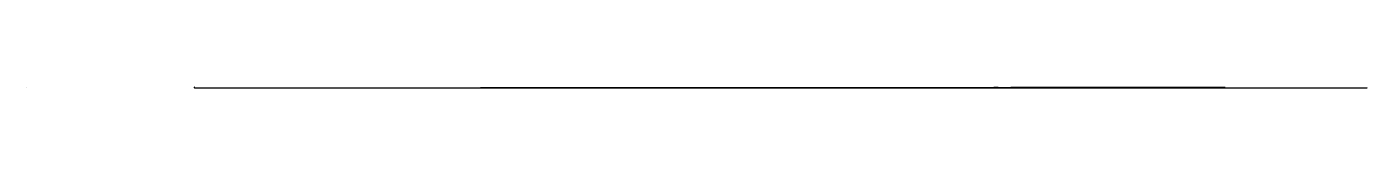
# Model space of a CAD drawing. Header units: metres. Extents: x -1 to 72750024, y 3999 to 4800.
# Drawn here: x 750003 to 1150024, y 4599 to 4800 of the extents above; entities that cross this region are included whole.
import ezdxf

# ---------------------------------------------------------------- set-up
doc = ezdxf.new("R2010")
doc.units = ezdxf.units.M

msp = doc.modelspace()

# ---------------------------------------------------------------- linework, layer by layer
at = {"color": 7}
for p, q in [((750003.013, 4800), (750024.105, 4800)), ((750003.013, 4800), (750003.013, 4781.921)), ((750024.105, 4781.921), (750003.013, 4781.921)), ((750006.026, 4793.974), (750021.092, 4793.974)), ((750024.105, 4800), (750024.105, 4781.921)), ((800000, 4800), (799998.795, 4800)), ((800000, 4760), (799998.795, 4760)), ((800000, 4720), (799998.795, 4720)), ((800000, 4680), (799998.795, 4680)), ((800000, 4640), (799998.795, 4640)), ((800000, 4600), (799998.795, 4600)), ((800000, 4792), (799999.247, 4792)), ((800000, 4784), (799999.247, 4784)), ((800000, 4776), (799999.247, 4776)), ((800000, 4768), (799999.247, 4768)), ((800000, 4752), (799999.247, 4752)), ((800000, 4744), (799999.247, 4744)), ((800000, 4736), (799999.247, 4736)), ((800000, 4728), (799999.247, 4728)), ((800000, 4712), (799999.247, 4712)), ((800000, 4704), (799999.247, 4704)), ((800000, 4696), (799999.247, 4696)), ((800000, 4688), (799999.247, 4688)), ((800000, 4672), (799999.247, 4672)), ((800000, 4664), (799999.247, 4664)), ((800000, 4656), (799999.247, 4656)), ((800000, 4648), (799999.247, 4648)), ((800000, 4632), (799999.247, 4632)), ((800000, 4624), (799999.247, 4624)), ((800000, 4616), (799999.247, 4616)), ((800000, 4608), (799999.247, 4608)), ((800000, 4600), (800000, 4800)), ((800000, 4600), (1150000, 4600)), ((800000, 4600), (800000, 4598.795)), ((810000.001, 4600), (810000.001, 4599.247)), ((820000.002, 4600), (820000.002, 4599.247)), ((830000.003, 4600), (830000.003, 4599.247)), ((840000.003, 4600), (840000.003, 4599.247)), ((850000.001, 4600), (850000.001, 4598.795)), ((859999.998, 4600), (859999.998, 4599.247)), ((869999.996, 4600), (869999.996, 4599.247)), ((879999.993, 4600), (879999.993, 4599.247)), ((889999.991, 4600), (889999.991, 4599.247)), ((900000.002, 4600), (900000.002, 4598.795)), ((910000.006, 4600), (910000.006, 4599.247)), ((920000.01, 4600), (920000.01, 4599.247)), ((930000.015, 4600), (930000.015, 4599.247)), ((940000.019, 4600), (940000.019, 4599.247)), ((949999.996, 4600), (949999.996, 4598.795)), ((960000, 4600), (960000, 4599.247)), ((970000.005, 4600), (970000.005, 4599.247)), ((980000.009, 4600), (980000.009, 4599.247)), ((990000.013, 4600), (990000.013, 4599.247)), ((1000000.004, 4600), (1000000.004, 4598.795)), ((1010000.008, 4600), (1010000.008, 4599.247)), ((1020000.012, 4600), (1020000.012, 4599.247)), ((1030000.003, 4600), (1030000.003, 4599.247)), ((1039999.994, 4600), (1039999.994, 4599.247)), ((1050000.012, 4600), (1050000.012, 4598.795)), ((1060000.002, 4600), (1060000.002, 4599.247)), ((1069999.993, 4600), (1069999.993, 4599.247)), ((1079999.984, 4600), (1079999.984, 4599.247)), ((1089999.975, 4600), (1089999.975, 4599.247)), ((1099999.992, 4600), (1099999.992, 4598.795)), ((1109999.983, 4600), (1109999.983, 4599.247)), ((1119999.974, 4600), (1119999.974, 4599.247)), ((1129999.964, 4600), (1129999.964, 4599.247)), ((1139999.955, 4600), (1139999.955, 4599.247)), ((1150000, 4600), (1150000, 4598.795)), ((1150003.013, 4800), (1150024.105, 4800)), ((1150003.013, 4800), (1150003.013, 4781.921)), ((1150024.105, 4781.921), (1150003.013, 4781.921)), ((1150006.026, 4793.974), (1150021.092, 4793.974)), ((1150024.105, 4800), (1150024.105, 4781.921))]:
    msp.add_line(p, q, dxfattribs=at)
at = {"color": 4}
for p, q in [((750006.026, 4789.454), (750021.092, 4789.454)), ((829089.141, 4606.556), (830337.74, 4606.944)), ((830337.74, 4606.944), (830615.961, 4607.767)), ((830615.961, 4607.767), (832232.461, 4608.194)), ((832232.461, 4608.194), (832645.42, 4608.051)), ((832645.42, 4608.051), (834553.91, 4610.384)), ((834553.91, 4610.384), (834789.43, 4610.049)), ((834789.43, 4610.049), (834799.672, 4610.362)), ((834799.672, 4610.362), (834828.93, 4609.915)), ((834828.93, 4609.915), (834940.859, 4610.068)), ((834940.859, 4610.068), (834987.559, 4610.635)), ((834987.559, 4610.635), (835448.852, 4611.736)), ((835448.852, 4611.736), (837652.852, 4611.938)), ((837652.852, 4611.938), (838063.781, 4613.563)), ((838063.781, 4613.563), (838101.551, 4612.856)), ((838101.551, 4612.856), (838224.93, 4612.676)), ((838224.93, 4612.676), (838227.121, 4612.446)), ((838227.121, 4612.446), (838326.98, 4612.856)), ((838326.98, 4612.856), (838424.52, 4613.261)), ((838424.52, 4613.261), (838520.148, 4613.843)), ((838520.148, 4613.843), (838622.02, 4613.545)), ((838622.02, 4613.545), (839124.898, 4614.066)), ((839124.898, 4614.066), (839332.48, 4614.464)), ((839332.48, 4614.464), (839647, 4614.417)), ((839647, 4614.417), (840017.059, 4613.932)), ((840017.059, 4613.932), (840142.852, 4614.27)), ((840142.852, 4614.27), (840191.16, 4614.114)), ((840191.16, 4614.114), (840228.469, 4615.206)), ((840228.469, 4615.206), (840240.359, 4614.335)), ((840240.359, 4614.335), (840271.84, 4614.161)), ((840271.84, 4614.161), (840349.691, 4614.115)), ((840349.691, 4614.115), (840565.43, 4614.3)), ((840565.43, 4614.3), (840567, 4614.344)), ((840567, 4614.344), (840611.609, 4613.811)), ((840611.609, 4613.811), (840628.078, 4614.611)), ((840628.078, 4614.611), (841312.629, 4615.637)), ((841312.629, 4615.637), (842282.73, 4615.997)), ((842282.73, 4615.997), (843303.859, 4616.672)), ((843303.859, 4616.672), (843543.012, 4616.88)), ((843543.012, 4616.88), (843668.609, 4617.06)), ((843668.609, 4617.06), (843758.84, 4617.224)), ((843758.84, 4617.224), (843767.699, 4617.013)), ((843767.699, 4617.013), (843904.449, 4617.412)), ((843904.449, 4617.412), (844058.43, 4618.232)), ((844058.43, 4618.232), (844130.781, 4617.453)), ((844130.781, 4617.453), (844207.789, 4617.394)), ((844207.789, 4617.394), (844269.609, 4618.108)), ((844269.609, 4618.108), (844362.57, 4618.292)), ((844362.57, 4618.292), (844715.891, 4617.759)), ((844715.891, 4617.759), (845249.219, 4618.345)), ((845249.219, 4618.345), (845802.34, 4618.841)), ((845802.34, 4618.841), (845963.34, 4619.629)), ((845963.34, 4619.629), (847425.781, 4620.331)), ((847425.781, 4620.331), (847600.109, 4620.022)), ((847600.109, 4620.022), (849977.578, 4621.975)), ((849977.578, 4621.975), (850020.98, 4621.756)), ((850020.98, 4621.756), (850434.301, 4623.06)), ((850434.301, 4623.06), (851185.211, 4623.793)), ((851185.211, 4623.793), (851284.531, 4623.234)), ((851284.531, 4623.234), (851637.41, 4623.425)), ((851637.41, 4623.425), (851725.641, 4623.536)), ((851725.641, 4623.536), (851800.27, 4623.776)), ((851800.27, 4623.776), (852413.609, 4624.026)), ((852413.609, 4624.026), (852502.91, 4624.377)), ((852502.91, 4624.377), (852506.91, 4624.985)), ((852506.91, 4624.985), (852734.891, 4624.761)), ((852734.891, 4624.761), (852765.039, 4624.674)), ((852765.039, 4624.674), (852876.25, 4625.206)), ((852876.25, 4625.206), (853182.781, 4626.774)), ((853182.781, 4626.774), (853243.391, 4625.38)), ((853243.391, 4625.38), (853542.129, 4624.915)), ((853542.129, 4624.915), (854250.039, 4626.234)), ((854250.039, 4626.234), (854283.609, 4624.893)), ((854283.609, 4624.893), (854365.109, 4626.351)), ((854365.109, 4626.351), (854484.949, 4626.246)), ((854484.949, 4626.246), (854562.039, 4626.52)), ((854562.039, 4626.52), (854569.871, 4625.97)), ((854569.871, 4625.97), (854711.852, 4626.454)), ((854711.852, 4626.454), (854713.84, 4626.603)), ((854713.84, 4626.603), (854714.941, 4626.59)), ((854714.941, 4626.59), (854715.191, 4626.574)), ((854715.191, 4626.574), (854928.25, 4627.535)), ((854928.25, 4627.535), (855061.328, 4625.913)), ((855061.328, 4625.913), (855299.648, 4626.563)), ((855299.648, 4626.563), (855586.27, 4628.08)), ((855586.27, 4628.08), (855727.391, 4627.122)), ((855727.391, 4627.122), (855807.5, 4628.145)), ((855807.5, 4628.145), (856370.828, 4627.536)), ((856370.828, 4627.536), (856455.309, 4628.665)), ((856455.309, 4628.665), (856760.859, 4628.327)), ((856760.859, 4628.327), (857173.02, 4628.805)), ((857173.02, 4628.805), (857362.641, 4628.107)), ((857362.641, 4628.107), (857457.852, 4628.17)), ((857457.852, 4628.17), (857718.211, 4628.702)), ((857718.211, 4628.702), (857995.371, 4628.275)), ((857995.371, 4628.275), (858027.441, 4628.848)), ((858027.441, 4628.848), (858079.52, 4629.467)), ((858079.52, 4629.467), (858259.699, 4629.197)), ((858259.699, 4629.197), (859201.199, 4629.482)), ((859201.199, 4629.482), (859224.25, 4629.935)), ((859224.25, 4629.935), (859705.898, 4630.328)), ((859705.898, 4630.328), (860110.289, 4631.007)), ((860110.289, 4631.007), (860695.102, 4631.427)), ((860695.102, 4631.427), (860932.211, 4631.3)), ((860932.211, 4631.3), (861313.66, 4632.272)), ((861313.66, 4632.272), (862026.84, 4630.767)), ((862026.84, 4630.767), (862202.172, 4631.85)), ((862202.172, 4631.85), (864139.949, 4634.209)), ((864139.949, 4634.209), (864164.441, 4633.307)), ((864164.441, 4633.307), (864300.77, 4634.188)), ((864300.77, 4634.188), (864710.879, 4634.462)), ((864710.879, 4634.462), (864793.879, 4634.599)), ((864793.879, 4634.599), (865287.941, 4634.289)), ((865287.941, 4634.289), (865799.023, 4635.421)), ((865799.023, 4635.421), (865966.359, 4636.222)), ((865966.359, 4636.222), (866523.977, 4636.266)), ((866523.977, 4636.266), (866551.359, 4635.76)), ((866551.359, 4635.76), (866690.773, 4635.86)), ((866690.773, 4635.86), (866958.422, 4633.519)), ((866958.422, 4633.519), (867330.117, 4633.992)), ((867330.117, 4633.992), (867607.133, 4636.213)), ((867607.133, 4636.213), (867730.148, 4636.706)), ((867730.148, 4636.706), (868121.641, 4636.8)), ((868121.641, 4636.8), (868341.156, 4635.648)), ((868341.156, 4635.648), (868463.969, 4637.126)), ((868463.969, 4637.126), (868974.523, 4639.339)), ((868974.523, 4639.339), (869172.578, 4637.359)), ((869172.578, 4637.359), (869185.844, 4637.655)), ((869185.844, 4637.655), (869274.453, 4637.977)), ((869274.453, 4637.977), (869440.977, 4638.253)), ((869440.977, 4638.253), (869692.797, 4638.052)), ((869692.797, 4638.052), (871301.031, 4639.582)), ((871301.031, 4639.582), (872353.172, 4641.418)), ((872353.172, 4641.418), (873487.148, 4641.088)), ((873487.148, 4641.088), (873611.094, 4641.725)), ((873611.094, 4641.725), (873999.547, 4642.661)), ((873999.547, 4642.661), (874139.406, 4641.711)), ((874139.406, 4641.711), (874780.359, 4641.781)), ((874780.359, 4641.781), (875273.203, 4642.5)), ((875273.203, 4642.5), (875399.781, 4642.924)), ((875399.781, 4642.924), (875674.063, 4642.697)), ((875674.063, 4642.697), (875814.758, 4644.752)), ((875814.758, 4644.752), (876097.156, 4643.651)), ((876097.156, 4643.651), (876212.328, 4643.878)), ((876212.328, 4643.878), (876537.57, 4643.401)), ((876537.57, 4643.401), (876799.313, 4643.725)), ((876799.313, 4643.725), (878681.219, 4645.151)), ((878681.219, 4645.151), (878816.531, 4645.558)), ((878816.531, 4645.558), (879084.93, 4645.406)), ((879084.93, 4645.406), (879096.656, 4646.323)), ((879096.656, 4646.323), (879146.133, 4645.584)), ((879146.133, 4645.584), (879227.273, 4645.55)), ((879227.273, 4645.55), (879407.891, 4645.674)), ((879407.891, 4645.674), (879623.688, 4645.803)), ((879623.688, 4645.803), (879748.43, 4645.512)), ((879748.43, 4645.512), (879967.977, 4646.776)), ((879967.977, 4646.776), (880014.547, 4645.582)), ((880014.547, 4645.582), (881331.891, 4644.45)), ((881331.891, 4644.45), (881815.094, 4647.7)), ((881815.094, 4647.7), (881894.68, 4647.092)), ((881894.68, 4647.092), (881915.5, 4647.734)), ((881915.5, 4647.734), (882524.109, 4648.684)), ((882524.109, 4648.684), (882736.773, 4648.116)), ((882736.773, 4648.116), (883420.547, 4648.807)), ((883420.547, 4648.807), (883783.109, 4649.126)), ((883783.109, 4649.126), (883805.297, 4648.625)), ((883805.297, 4648.625), (883936.633, 4649.19)), ((883936.633, 4649.19), (884012.602, 4649.337)), ((884012.602, 4649.337), (884013.344, 4647.493)), ((884013.344, 4647.493), (884099.781, 4648.58)), ((884099.781, 4648.58), (884618.297, 4649.76)), ((884618.297, 4649.76), (884675.18, 4649.424)), ((884675.18, 4649.424), (884695.172, 4649.651)), ((884695.172, 4649.651), (885254.078, 4650.191)), ((885254.078, 4650.191), (885313.289, 4650.973)), ((885313.289, 4650.973), (885610.391, 4649.529)), ((885610.391, 4649.529), (885633.797, 4650.395)), ((885633.797, 4650.395), (885862.133, 4650.668)), ((885862.133, 4650.668), (885975.898, 4650.736)), ((885975.898, 4650.736), (885977.469, 4650.712)), ((885977.469, 4650.712), (886213.18, 4651.072)), ((886213.18, 4651.072), (886224.57, 4651.654)), ((886224.57, 4651.654), (886313.273, 4651.475)), ((886313.273, 4651.475), (886423.398, 4650.782)), ((886423.398, 4650.782), (886809.391, 4652.549)), ((886809.391, 4652.549), (887140.047, 4652.447)), ((887140.047, 4652.447), (887219.742, 4651.439)), ((887219.742, 4651.439), (887359.656, 4652.652)), ((887359.656, 4652.652), (887893.898, 4651.779)), ((887893.898, 4651.779), (888339.578, 4651.968)), ((888339.578, 4651.968), (888904.344, 4652.604)), ((888904.344, 4652.604), (889133.797, 4652.817)), ((889133.797, 4652.817), (890159.477, 4654.163)), ((890159.477, 4654.163), (891145.281, 4654.387)), ((891145.281, 4654.387), (891910.422, 4650.779)), ((891910.422, 4650.779), (891929.773, 4655.363)), ((891929.773, 4655.363), (892030.523, 4654.935)), ((892030.523, 4654.935), (892574.523, 4655.282)), ((892574.523, 4655.282), (892683.891, 4655.09)), ((892683.891, 4655.09), (892797.563, 4655.312)), ((892797.563, 4655.312), (892910.117, 4655.616)), ((892910.117, 4655.616), (893247.719, 4656.074)), ((893247.719, 4656.074), (893786.25, 4656.274)), ((893786.25, 4656.274), (893790.273, 4656.195)), ((893790.273, 4656.195), (894126.938, 4656.9)), ((894126.938, 4656.9), (894224.75, 4656.598)), ((894224.75, 4656.598), (894237.008, 4657.045)), ((894237.008, 4657.045), (894560.953, 4657.299)), ((894560.953, 4657.299), (894629.32, 4656.019)), ((894629.32, 4656.019), (895163.57, 4655.978)), ((895163.57, 4655.978), (895186.406, 4656.848)), ((895186.406, 4656.848), (895311.438, 4657.428)), ((895311.438, 4657.428), (895311.633, 4657.476)), ((895311.633, 4657.476), (895410.977, 4657.182)), ((895410.977, 4657.182), (895523.977, 4657.225)), ((895523.977, 4657.225), (895973.211, 4658.548)), ((895973.211, 4658.548), (896087.227, 4658.594)), ((896087.227, 4658.594), (896285.633, 4658.101)), ((896285.633, 4658.101), (896841.852, 4659.154)), ((896841.852, 4659.154), (897046.906, 4658.862)), ((897046.906, 4658.862), (897144.953, 4658.958)), ((897144.953, 4658.958), (897359.469, 4659.113)), ((897359.469, 4659.113), (897427.031, 4658.707)), ((897427.031, 4658.707), (897601.406, 4659.249)), ((897601.406, 4659.249), (897677.703, 4659.032)), ((897677.703, 4659.032), (897710.547, 4659.376)), ((897710.547, 4659.376), (898095.703, 4659.186)), ((898095.703, 4659.186), (898103.68, 4659.433)), ((898103.68, 4659.433), (898325.203, 4659.768)), ((898325.203, 4659.768), (898558.977, 4660.651)), ((898558.977, 4660.651), (898631.906, 4659.684)), ((898631.906, 4659.684), (898778.898, 4661.314)), ((898778.898, 4661.314), (898907.594, 4661.898)), ((898907.594, 4661.898), (900207.797, 4660.11)), ((900207.797, 4660.11), (900225.602, 4660.796)), ((900225.602, 4660.796), (900524.602, 4660.39)), ((900524.602, 4660.39), (900527.602, 4660.598)), ((900527.602, 4660.598), (900660.102, 4661.577)), ((900660.102, 4661.577), (901047.797, 4662.133)), ((901047.797, 4662.133), (901263.898, 4661.024)), ((901263.898, 4661.024), (902213.5, 4661.752)), ((902213.5, 4661.752), (902330.898, 4662.45)), ((902330.898, 4662.45), (902540.297, 4662.587)), ((902540.297, 4662.587), (902659.898, 4663.261)), ((902659.898, 4663.261), (902854.297, 4663.045)), ((902854.297, 4663.045), (902857.602, 4663.174)), ((902857.602, 4663.174), (903265.102, 4662.841)), ((903265.102, 4662.841), (903268.102, 4663.115)), ((903268.102, 4663.115), (904610.898, 4663.717)), ((904610.898, 4663.717), (904639.203, 4664.865)), ((904639.203, 4664.865), (904830.297, 4664.479)), ((904830.297, 4664.479), (905257.203, 4665.343)), ((905257.203, 4665.343), (905615.5, 4665.262)), ((905615.5, 4665.262), (905651.898, 4664.807)), ((905651.898, 4664.807), (905856, 4665.083)), ((905856, 4665.083), (905938.5, 4664.268)), ((905938.5, 4664.268), (906148, 4664.56)), ((906148, 4664.56), (906199.203, 4666.539)), ((906199.203, 4666.539), (907163.703, 4664.888)), ((907163.703, 4664.888), (907295.602, 4665.975)), ((907295.602, 4665.975), (907514.5, 4666.587)), ((907514.5, 4666.587), (907932.102, 4667.232)), ((907932.102, 4667.232), (908011.703, 4666.506)), ((908011.703, 4666.506), (908219.297, 4666.731)), ((908219.297, 4666.731), (908320.703, 4667.012)), ((908320.703, 4667.012), (908507.102, 4667.2)), ((908507.102, 4667.2), (908617.797, 4666.475)), ((908617.797, 4666.475), (908650.398, 4667.901)), ((908650.398, 4667.901), (908676.398, 4665.166)), ((908676.398, 4665.166), (908723.102, 4666.783)), ((908723.102, 4666.783), (908723.797, 4666.956)), ((908723.797, 4666.956), (908836.797, 4667.206)), ((908836.797, 4667.206), (909034, 4667.201)), ((909034, 4667.201), (909125.203, 4666.911)), ((909125.203, 4666.911), (909343.102, 4667.646)), ((909343.102, 4667.646), (909438.703, 4667.149)), ((909438.703, 4667.149), (909438.797, 4667.261)), ((909438.797, 4667.261), (909506.297, 4666.284)), ((909506.297, 4666.284), (909696.297, 4667.631)), ((909696.297, 4667.631), (909803.297, 4667.999)), ((909803.297, 4667.999), (910281, 4669.255)), ((910281, 4669.255), (910425.602, 4666.957)), ((910425.602, 4666.957), (910472.398, 4668.775)), ((910472.398, 4668.775), (910551.203, 4667.542)), ((910551.203, 4667.542), (910781.398, 4668.977)), ((910781.398, 4668.977), (910993.203, 4669.659)), ((910993.203, 4669.659), (911818, 4670.848)), ((911818, 4670.848), (912878.797, 4669.049)), ((912878.797, 4669.049), (913610.898, 4670.152)), ((913610.898, 4670.152), (914224.398, 4670.897)), ((914224.398, 4670.897), (914317.5, 4670.405)), ((914317.5, 4670.405), (914359.297, 4673.141)), ((914359.297, 4673.141), (914428.797, 4670.929)), ((914428.797, 4670.929), (914807, 4670.103)), ((914807, 4670.103), (915046.602, 4672.116)), ((915046.602, 4672.116), (915136.102, 4671.375)), ((915136.102, 4671.375), (915350.203, 4672.484)), ((915350.203, 4672.484), (915590.102, 4669.688)), ((915590.102, 4669.688), (915644.297, 4671.854)), ((915644.297, 4671.854), (915856.203, 4672.72)), ((915856.203, 4672.72), (916401.398, 4670.034)), ((916401.398, 4670.034), (917280.5, 4673.644)), ((917280.5, 4673.644), (917910, 4674.714)), ((917910, 4674.714), (918502, 4674.242)), ((918502, 4674.242), (918932.797, 4676.003)), ((918932.797, 4676.003), (919036.203, 4676.145)), ((919036.203, 4676.145), (919728.203, 4674.961)), ((919728.203, 4674.961), (920254.602, 4675.971)), ((920254.602, 4675.971), (920352.602, 4676.064)), ((920352.602, 4676.064), (920449.102, 4675.518)), ((920449.102, 4675.518), (920650.5, 4675.267)), ((920650.5, 4675.267), (920764.703, 4676.103)), ((920764.703, 4676.103), (920960, 4675.522)), ((920960, 4675.522), (921161.297, 4675.638)), ((921161.297, 4675.638), (921170.703, 4676.12)), ((921170.703, 4676.12), (921283.898, 4676.806)), ((921283.898, 4676.806), (921472.602, 4675.749)), ((921472.602, 4675.749), (921887, 4676.069)), ((921887, 4676.069), (922203.898, 4676.783)), ((922203.898, 4676.783), (922301.797, 4676.444)), ((922301.797, 4676.444), (922305, 4676.707)), ((922305, 4676.707), (922327.5, 4677.561)), ((922327.5, 4677.561), (922413.297, 4677.12)), ((922413.297, 4677.12), (922419.297, 4677.765)), ((922419.297, 4677.765), (922577.602, 4674.761)), ((922577.602, 4674.761), (923006.797, 4675.554)), ((923006.797, 4675.554), (923134.703, 4677.13)), ((923134.703, 4677.13), (923244.398, 4677.609)), ((923244.398, 4677.609), (923351, 4677.932)), ((923351, 4677.932), (923562, 4678.612)), ((923562, 4678.612), (923872.602, 4678.234)), ((923872.602, 4678.234), (923991.797, 4679.403)), ((923991.797, 4679.403), (924080.5, 4678.666)), ((924080.5, 4678.666), (924341.703, 4675.404)), ((924341.703, 4675.404), (924386.102, 4677.807)), ((924386.102, 4677.807), (924432.602, 4681.449)), ((924432.602, 4681.449), (924708.203, 4679.378)), ((924708.203, 4679.378), (925016.602, 4678.663)), ((925016.602, 4678.663), (925133.5, 4679.365)), ((925133.5, 4679.365), (925349.102, 4680.242)), ((925349.102, 4680.242), (926299.703, 4680.605)), ((926299.703, 4680.605), (926301, 4681.032)), ((926301, 4681.032), (926514, 4680.542)), ((926514, 4680.542), (927330.898, 4678.883)), ((927330.898, 4678.883), (928128.203, 4683.304)), ((928128.203, 4683.304), (928754.703, 4682.145)), ((928754.703, 4682.145), (928861, 4682.762)), ((928861, 4682.762), (928869.703, 4682.687)), ((928869.703, 4682.687), (929172, 4681.103)), ((929172, 4681.103), (929345.398, 4678.791)), ((929345.398, 4678.791), (929512.797, 4682.619)), ((929512.797, 4682.619), (929621.703, 4681.874)), ((929621.703, 4681.874), (929850.898, 4684.362)), ((929850.898, 4684.362), (930273.602, 4683.55)), ((930273.602, 4683.55), (930475.398, 4682.757)), ((930475.398, 4682.757), (930596.398, 4677.317)), ((930596.398, 4677.317), (932051.297, 4686.652)), ((932051.297, 4686.652), (932148.703, 4684.907)), ((932148.703, 4684.907), (932230.5, 4683.419)), ((932230.5, 4683.419), (932385.203, 4687.136)), ((932385.203, 4687.136), (932870.094, 4681.773)), ((932870.094, 4681.773), (932903.703, 4678.401)), ((932903.703, 4678.401), (933479.703, 4686.094)), ((933479.703, 4686.094), (934219.797, 4683.676)), ((934219.797, 4683.676), (934527.094, 4681.887)), ((934527.094, 4681.887), (935185, 4688.658)), ((935185, 4688.658), (935977.797, 4689.021)), ((935977.797, 4689.021), (936733.406, 4685.857)), ((936733.406, 4685.857), (937425.203, 4686.352)), ((937425.203, 4686.352), (938839.297, 4688.56)), ((938839.297, 4688.56), (939931, 4692.573)), ((939931, 4692.573), (940174, 4693.138)), ((940174, 4693.138), (941706.406, 4693.384)), ((941706.406, 4693.384), (943871, 4693.365)), ((943871, 4693.365), (944664.5, 4689.087)), ((944664.5, 4689.087), (947719.297, 4695.562)), ((947719.297, 4695.562), (948533, 4691.645)), ((948533, 4691.645), (948597.297, 4696.478)), ((948597.297, 4696.478), (949161.203, 4699.496)), ((949161.203, 4699.496), (949223.797, 4695.993)), ((949223.797, 4695.993), (950170.094, 4699.396)), ((950170.094, 4699.396), (950571.297, 4700.309)), ((950571.297, 4700.309), (951000.406, 4694.724)), ((951000.406, 4694.724), (951039.703, 4699.595)), ((951039.703, 4699.595), (951673.5, 4696.849)), ((951673.5, 4696.849), (952784.797, 4693.072)), ((952784.797, 4693.072), (954287, 4698.151)), ((954287, 4698.151), (959123.797, 4706.631)), ((959123.797, 4706.631), (959347.297, 4705.892)), ((959347.297, 4705.892), (959542.406, 4708.007)), ((959542.406, 4708.007), (960163.094, 4704.151)), ((960163.094, 4704.151), (960167.297, 4704.366)), ((960167.297, 4704.366), (960441.594, 4704.669)), ((960441.594, 4704.669), (960446.406, 4705.06)), ((960446.406, 4705.06), (960626.094, 4707.998)), ((960626.094, 4707.998), (960874.594, 4695.648)), ((960874.594, 4695.648), (961303.797, 4706.511)), ((961303.797, 4706.511), (961639.5, 4700.783)), ((961639.5, 4700.783), (964400.703, 4708.947)), ((964400.703, 4708.947), (966430.906, 4710.892)), ((966430.906, 4710.892), (966500.703, 4707.277)), ((966500.703, 4707.277), (966857.797, 4709.891)), ((966857.797, 4709.891), (967344.594, 4704.45)), ((967344.594, 4704.45), (967919.906, 4706.165)), ((967919.906, 4706.165), (968448, 4713.542)), ((968448, 4713.542), (968875, 4711.159)), ((968875, 4711.159), (968885.703, 4711.626)), ((968885.703, 4711.626), (968900.297, 4712.11)), ((968900.297, 4712.11), (969415.406, 4708.492)), ((969415.406, 4708.492), (970681.297, 4713.929)), ((970681.297, 4713.929), (971141, 4714.491)), ((971141, 4714.491), (971257.406, 4712.966)), ((971257.406, 4712.966), (973198.297, 4713.437)), ((973198.297, 4713.437), (973306.594, 4711.5)), ((973306.594, 4711.5), (974371.594, 4712.863)), ((974371.594, 4712.863), (975117.797, 4713.025)), ((975117.797, 4713.025), (976240.203, 4716.646)), ((976240.203, 4716.646), (976542.906, 4716.956)), ((976542.906, 4716.956), (977137, 4718.287)), ((977137, 4718.287), (978004.797, 4714.375)), ((978004.797, 4714.375), (978314.094, 4717.552)), ((978314.094, 4717.552), (979121, 4716.888)), ((979121, 4716.888), (979476.703, 4718.991)), ((979476.703, 4718.991), (982088.797, 4718.315)), ((982088.797, 4718.315), (982106.203, 4719.05)), ((982106.203, 4719.05), (982412, 4717.933)), ((982412, 4717.933), (982570.906, 4719.085)), ((982570.906, 4719.085), (983043.094, 4719.126)), ((983043.094, 4719.126), (984833.906, 4722.45)), ((984833.906, 4722.45), (985603.203, 4722.246)), ((985603.203, 4722.246), (989450.297, 4716.34)), ((989450.297, 4716.34), (991677.906, 4724.773)), ((991677.906, 4724.773), (992832.5, 4726.576)), ((992832.5, 4726.576), (993696.297, 4721.216)), ((993696.297, 4721.216), (993964.406, 4726.266)), ((993964.406, 4726.266), (994101.594, 4725.833)), ((994101.594, 4725.833), (997409.094, 4728.471)), ((997409.094, 4728.471), (999549.406, 4728.672)), ((999549.406, 4728.672), (999712.406, 4730.111)), ((999712.406, 4730.111), (1000040.5, 4728.567)), ((1000040.5, 4728.567), (1000186.5, 4729.67)), ((1000186.5, 4729.67), (1002218.5, 4730.885)), ((1002218.5, 4730.885), (1003518.203, 4731.383)), ((1003518.203, 4731.383), (1004668.906, 4730.278)), ((1004668.906, 4730.278), (1005707.594, 4733.144)), ((1005707.594, 4733.144), (1006033.703, 4732.841)), ((1006033.703, 4732.841), (1007145.5, 4727.784)), ((1007145.5, 4727.784), (1007229, 4733.036)), ((1007229, 4733.036), (1007368.297, 4732.014)), ((1007368.297, 4732.014), (1008037.297, 4732.682)), ((1008037.297, 4732.682), (1008640, 4729.691)), ((1008640, 4729.691), (1009047.797, 4733.287)), ((1009047.797, 4733.287), (1009741.703, 4734.762)), ((1009741.703, 4734.762), (1009745.094, 4734.286)), ((1009745.094, 4734.286), (1011083.703, 4735.735)), ((1011083.703, 4735.735), (1012113.797, 4735.085)), ((1012113.797, 4735.085), (1012772.797, 4735.612)), ((1012772.797, 4735.612), (1013634, 4736.591)), ((1013634, 4736.591), (1013760.5, 4735.013)), ((1013760.5, 4735.013), (1014450.594, 4734.339)), ((1014450.594, 4734.339), (1014769.297, 4733.827)), ((1014769.297, 4733.827), (1015464.703, 4736.017)), ((1015464.703, 4736.017), (1015678.906, 4737.928)), ((1015678.906, 4737.928), (1016186.703, 4737.997)), ((1016186.703, 4737.997), (1018834.797, 4737.333)), ((1018834.797, 4737.333), (1018875.594, 4739.377)), ((1018875.594, 4739.377), (1019412.297, 4739.728)), ((1019412.297, 4739.728), (1021573.594, 4738.274)), ((1021573.594, 4738.274), (1021622.5, 4740.795)), ((1021622.5, 4740.795), (1022300.297, 4740.786)), ((1022300.297, 4740.786), (1022313.406, 4741.36)), ((1022313.406, 4741.36), (1023504.906, 4741.779)), ((1023504.906, 4741.779), (1024866.406, 4742.29)), ((1024866.406, 4742.29), (1025007.094, 4741.304)), ((1025007.094, 4741.304), (1025700.797, 4743.015)), ((1025700.797, 4743.015), (1026505.594, 4740.913)), ((1026505.594, 4740.913), (1026920.906, 4743.446)), ((1026920.906, 4743.446), (1027562.797, 4743.451)), ((1027562.797, 4743.451), (1028483.797, 4744.793)), ((1028483.797, 4744.793), (1029139.203, 4744.2)), ((1029139.203, 4744.2), (1030180, 4744.84)), ((1030180, 4744.84), (1030338.203, 4744.609)), ((1030338.203, 4744.609), (1030675.703, 4744.898)), ((1030675.703, 4744.898), (1030832.797, 4744.686)), ((1030832.797, 4744.686), (1030843, 4745.286)), ((1030843, 4745.286), (1032013.703, 4743.974)), ((1032013.703, 4743.974), (1032379.406, 4746.298)), ((1032379.406, 4746.298), (1032570.797, 4745.735)), ((1032570.797, 4745.735), (1033242.594, 4747.249)), ((1033242.594, 4747.249), (1034080, 4747.821)), ((1034080, 4747.821), (1034212.297, 4744.68)), ((1034212.297, 4744.68), (1034239.203, 4745.736)), ((1034239.203, 4745.736), (1035748.406, 4744.346)), ((1035748.406, 4744.346), (1038586.203, 4750.622)), ((1038586.203, 4750.622), (1039923, 4749.818)), ((1039923, 4749.818), (1041263, 4748.244)), ((1041263, 4748.244), (1043682.297, 4750.288)), ((1043682.297, 4750.288), (1045913.797, 4754.803)), ((1045913.797, 4754.803), (1055617.094, 4759.836)), ((1055617.094, 4759.836), (1059118.797, 4756.596)), ((1059118.797, 4756.596), (1059667.203, 4753.393)), ((1059667.203, 4753.393), (1066282.906, 4762.389)), ((1066282.906, 4762.389), (1066925.813, 4765.189)), ((1066925.813, 4765.189), (1067080.094, 4762.92)), ((1067080.094, 4762.92), (1067928.313, 4760.825)), ((1067928.313, 4760.825), (1068661, 4763.51)), ((1068661, 4763.51), (1070135.094, 4763.835)), ((1070135.094, 4763.835), (1070372.813, 4763.426)), ((1070372.813, 4763.426), (1070702.813, 4763.288)), ((1070702.813, 4763.288), (1078088.188, 4770.503)), ((1078088.188, 4770.503), (1081516.813, 4767.331)), ((1081516.813, 4767.331), (1090259.906, 4775.575)), ((1090259.906, 4775.575), (1094108.688, 4772.864)), ((1094108.688, 4772.864), (1099420.594, 4778.948)), ((1099420.594, 4778.948), (1102297.5, 4777.073)), ((1102297.5, 4777.073), (1105970.313, 4780.756)), ((1105970.313, 4780.756), (1106887.094, 4780.835)), ((1106887.094, 4780.835), (1107626.406, 4780.198)), ((1150006.026, 4789.454), (1150021.092, 4789.454))]:
    msp.add_line(p, q, dxfattribs=at)

doc.saveas('drawing.dxf')
